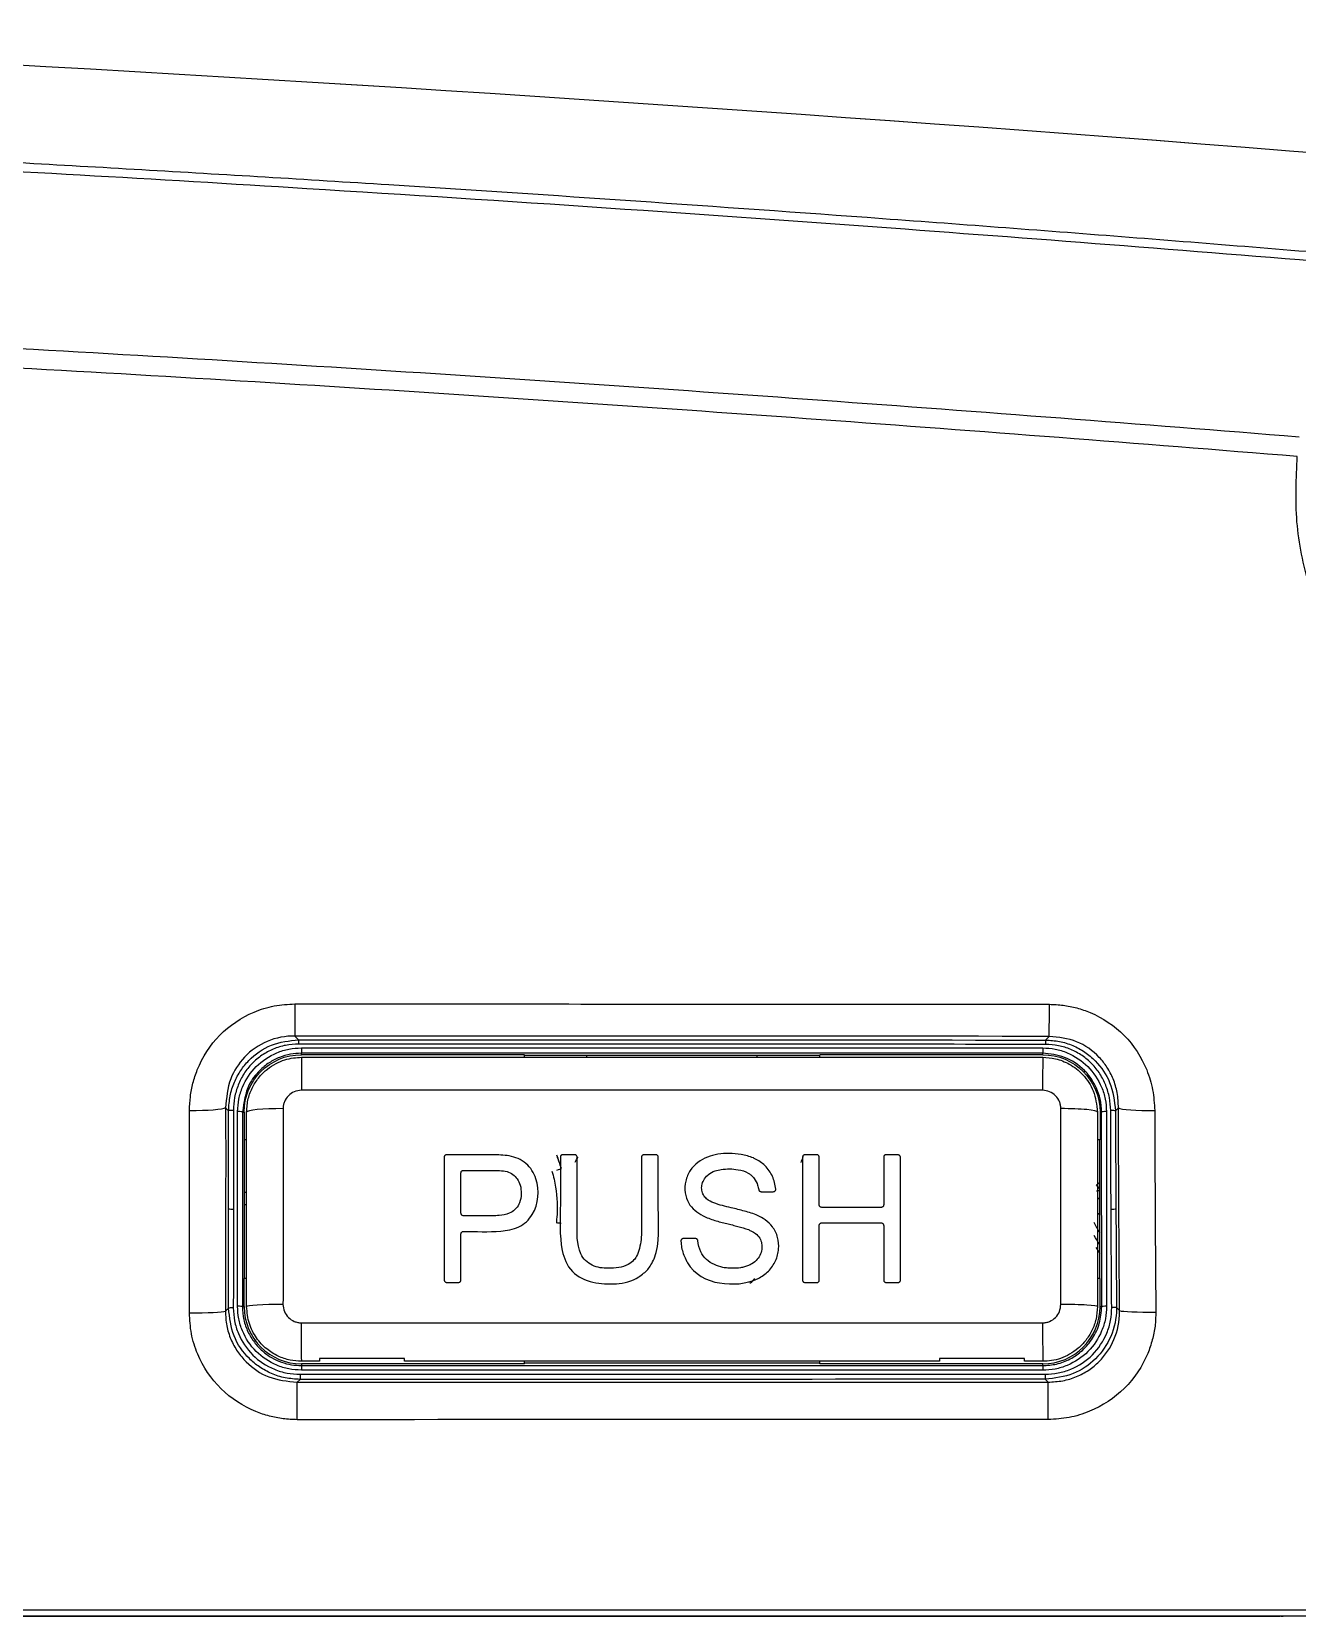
# Model space of a CAD drawing. Header units: millimetres. Extents: x -8699 to 14519, y -2727 to 7848.
# Drawn here: x 811.4 to 915.5, y 1182.9 to 1313.2 of the extents above; entities that cross this region are included whole.
import ezdxf

# ---------------------------------------------------------------- set-up
doc = ezdxf.new("R2010")
doc.units = ezdxf.units.MM
doc.layers.add('1', color=7, linetype='Continuous', true_color=0xffffff)

msp = doc.modelspace()

# ---------------------------------------------------------------- linework, layer by layer
at = {"layer": '1', "color": 8, "linetype": 'Continuous'}
for p, q in [((833.01, 1230.58), (833.31, 1230.28)), ((894.77, 1230.25), (895.07, 1230.55)), ((833.54, 1229.04), (833.54, 1229.17)), ((894.54, 1229.04), (894.54, 1229.17)), ((827.56, 1224.43), (827.31, 1224.68)), ((828.7, 1224.33), (828.83, 1224.33)), ((899.38, 1224.33), (899.25, 1224.33)), ((900.77, 1224.67), (900.52, 1224.42)), ((898.97, 1218.34), (899.19, 1218.5)), ((899.23, 1217.28), (899.04, 1217.14)), ((829.04, 1216.69), (828.85, 1216.69)), ((827.29, 1207.95), (827.55, 1208.2)), ((828.69, 1208.33), (828.83, 1208.33)), ((899.25, 1208.33), (899.39, 1208.33)), ((900.61, 1208.25), (900.86, 1208)), ((833.54, 1203.62), (833.54, 1203.48)), ((894.54, 1203.48), (894.54, 1203.62)), ((833.43, 1202.34), (833.19, 1202.11)), ((894.97, 1202.12), (894.73, 1202.35))]:
    msp.add_line(p, q, dxfattribs=at)
at = {"layer": '1', "color": 7, "linetype": 'Continuous'}
for p, q in [((851.89, 1229.04), (833.54, 1229.04)), ((851.89, 1228.83), (851.89, 1229.04)), ((857.04, 1228.98), (851.89, 1228.98)), ((857.04, 1228.83), (857.04, 1228.98)), ((871.04, 1228.97), (857.04, 1228.97)), ((871.04, 1228.83), (871.04, 1228.98)), ((876.19, 1228.98), (871.04, 1228.98)), ((894.54, 1229.04), (876.19, 1229.04)), ((876.19, 1228.83), (876.19, 1229.04)), ((828.83, 1224.33), (828.83, 1222.03)), ((899.25, 1224.33), (899.25, 1222.03)), ((829.04, 1222.03), (828.83, 1222.03)), ((828.85, 1210.63), (828.85, 1222.03)), ((899.25, 1222.03), (899.04, 1222.03)), ((899.23, 1210.63), (899.23, 1222.03)), ((828.85, 1217.75), (829.04, 1217.75)), ((899.04, 1215.89), (899.23, 1216.04)), ((899.04, 1215.89), (899.23, 1216.04)), ((828.83, 1208.33), (828.83, 1210.63)), ((829.04, 1210.63), (828.83, 1210.63)), ((899.25, 1210.63), (899.04, 1210.63)), ((899.25, 1208.33), (899.25, 1210.63)), ((851.89, 1203.62), (833.54, 1203.62)), ((851.89, 1203.62), (851.89, 1203.83)), ((876.19, 1203.68), (851.89, 1203.68)), ((876.19, 1203.62), (876.19, 1203.83)), ((894.54, 1203.62), (876.19, 1203.62)), ((913.84, 1182.86), (910.08, 1182.86))]:
    msp.add_line(p, q, dxfattribs=at)
at = {"layer": '1', "color": 7, "linetype": 'Continuous', "extrusion": (0, 0, -1)}
for centre, start, end in [((-833.54, 1224.33), 0, 90), ((-894.54, 1224.33), 90, 180)]:
    msp.add_arc(centre, 4.71, start, end, dxfattribs=at)
at = {"layer": '1', "color": 7, "linetype": 'Continuous', "extrusion": (-3.74928e-33, -6.12303e-17, -1)}
for start, end in [(25.9021, 29.0593), (219.9479, 223.6679)]:
    msp.add_arc((-864.04, 1216.33), 8.85, start, end, dxfattribs=at)
at = {"layer": '1', "color": 8, "linetype": 'Continuous', "extrusion": (-2.9526e-06, 6.12305e-17, 1)}
msp.add_arc((899.78, 1217.69, 0), 1, 123.8107, 126.5016, dxfattribs=at)
at = {"layer": '1', "color": 7, "linetype": 'Continuous', "extrusion": (-2.9526e-06, 6.12305e-17, 1)}
for start, end in [(270.1128, 300.6571), (270.1125, 300.6584)]:
    msp.add_arc((898.97, 1218.34, 0), 0.5, start, end, dxfattribs=at)
at = {"layer": '1', "color": 8, "linetype": 'Continuous', "extrusion": (2.32668e-06, 6.12302e-17, 1)}
msp.add_arc((920.59, 1226.89, 0), 24.75, 207.9677, 210.3199, dxfattribs=at)
msp.add_arc((920.59, 1226.89, 0), 24.75, 207.9677, 210.3199, dxfattribs=at)
at = {"layer": '1', "color": 7, "linetype": 'Continuous', "extrusion": (-2.32668e-06, -6.12302e-17, -1)}
msp.add_arc((-920.59, 1226.89, 0), 25.25, 327.7922, 329.7993, dxfattribs=at)
msp.add_arc((-920.59, 1226.89, 0), 25.25, 327.7922, 329.7993, dxfattribs=at)
at = {"layer": '1', "color": 7, "linetype": 'Continuous', "extrusion": (2.32668e-06, 6.12302e-17, 1)}
msp.add_arc((920.59, 1226.89, 0), 25.65, 212.2558, 213.5995, dxfattribs=at)
msp.add_arc((920.59, 1226.89, 0), 25.65, 212.2558, 213.5995, dxfattribs=at)
at = {"layer": '1', "color": 7, "linetype": 'Continuous'}
for centre, start, end in [((833.54, 1208.33), 180, 270), ((894.54, 1208.33), 270, 0)]:
    msp.add_arc(centre, 4.71, start, end, dxfattribs=at)
at = {"layer": '1', "color": 8, "linetype": 'Continuous'}
for centre, major_axis, ratio, start_param, end_param in [((833.01, 1233.55), (0, 3), 0.000244, 1.679619, 2.993233), ((895.07, 1233.52), (0, -3), 0.004282, 0.148354, 1.460038), ((833.31, 1229.88), (0, 0.4), 0.000008, 0.148352, 1.46726), ((894.77, 1229.85), (0, 0.4), 0.004261, 0.148354, 1.465531), ((833.54, 1229.57), (0, -0.4), 0.000044, 4.609476, 6.274459), ((894.54, 1229.57), (0, -0.4), 0.004169, 4.607718, 6.269991), ((833.54, 1225.83), (0, 3), 0.000319, 0, 1.475206), ((894.54, 1225.83), (0, 3), 0.004148, 0, 1.47374), ((824.34, 1224.72), (-3, -0.01), 0.090369, 1.570227, 2.993062), ((827.95, 1224.43), (-0.4, -0.001), 0.091844, 4.712103, 6.134634), ((828.3, 1224.33), (0.4, 0), 0.091678, 0.008764, 1.570812), ((832.04, 1224.33), (-3, 0), 0.092255, 4.712677, 6.283185), ((896.04, 1224.33), (-3, 0), 0.093684, 3.141593, 4.716542), ((899.78, 1224.33), (-0.4, 0), 0.093337, 4.716552, 6.27442), ((900.13, 1224.42), (0.4, 0.001), 0.093529, 0.148116, 1.574781), ((903.73, 1224.72), (-3, -0.01), 0.092249, 0.148098, 1.574826), ((854.55, 1219.58), (0.384, 0.112), 0.052956, 4.712699, 6.174235), ((899.19, 1218.5), (0.298, -0.402), 0.000002, 1.441622, 1.570795), ((898.97, 1218.34), (0.298, -0.402), 0.000002, 0.547471, 1.570795), ((854.91, 1215.21), (0.397, -0.047), 0.054424, 3.108449, 4.712348), ((827.94, 1208.2), (-0.4, 0.001), 0.058347, 4.713647, 6.135012), ((828.29, 1208.33), (0.4, 0), 0.058645, 0.008742, 1.571922), ((832.04, 1208.33), (-3, 0), 0.059037, 4.713703, 6.283185), ((896.04, 1208.33), (-3, 0), 0.058887, 3.141593, 4.716146), ((899.79, 1208.33), (-0.4, 0), 0.058547, 4.716171, 6.274444), ((900.21, 1208.24), (0.4, 0.003), 0.05836, 0.147716, 1.574139), ((824.33, 1207.99), (-3, 0.01), 0.056576, 1.571893, 2.993435), ((833.54, 1206.83), (0, 3), 0.001475, 1.514772, 3.141593), ((894.54, 1206.83), (0, 3), 0.003678, 1.515077, 3.141593), ((903.83, 1208.05), (-3, -0.03), 0.056618, 0.147701, 1.574152), ((833.54, 1203.08), (0, 0.4), 0.001647, 0.009672, 1.523029), ((894.54, 1203.08), (0, 0.4), 0.003514, 0.011983, 1.5236), ((833.19, 1199.14), (0, -3), 0.001803, 1.532836, 2.99324), ((833.43, 1202.74), (0, -0.4), 0.001654, 4.665379, 6.134742), ((894.73, 1202.75), (0, -0.4), 0.003487, 4.665949, 6.134832), ((894.97, 1199.16), (0, 3), 0.003302, 4.675335, 6.134832)]:
    msp.add_ellipse(centre, major_axis=major_axis, ratio=ratio, start_param=start_param, end_param=end_param, dxfattribs=at)
at = {"layer": '1', "color": 7, "linetype": 'Continuous'}
for points in [[(987.82, 1297.01), (910.01, 1304.38), (832.08, 1309.87), (753.99, 1313.17)], [(987.82, 1297.01), (910.03, 1304.38), (832.06, 1309.87), (753.99, 1313.17)], [(833.54, 1228.83), (853.87, 1228.83), (874.21, 1228.83), (894.54, 1228.83)], [(829.04, 1208.33), (829.04, 1213.67), (829.04, 1219), (829.04, 1224.33)], [(899.04, 1224.33), (899.04, 1219), (899.04, 1213.67), (899.04, 1208.33)], [(854.93, 1219.69), (854.82, 1220.06), (854.7, 1220.42), (854.55, 1220.77)], [(854.89, 1219.84), (854.81, 1220.09), (854.72, 1220.35), (854.62, 1220.59)], [(874.65, 1220.18), (874.71, 1220.34), (874.77, 1220.5), (874.84, 1220.66)], [(835.04, 1203.83), (834.54, 1203.83), (834.04, 1203.83), (833.54, 1203.83)], [(835.04, 1204.06), (835.04, 1203.91), (835.04, 1203.83), (835.04, 1203.83)], [(842.04, 1203.83), (842.04, 1203.83), (842.04, 1203.91), (842.04, 1204.06)], [(886.04, 1203.83), (871.37, 1203.83), (856.71, 1203.83), (842.04, 1203.83)], [(886.04, 1204.06), (886.04, 1203.91), (886.04, 1203.83), (886.04, 1203.83)], [(893.04, 1203.83), (893.04, 1203.83), (893.04, 1203.91), (893.04, 1204.06)], [(894.54, 1203.83), (894.04, 1203.83), (893.54, 1203.83), (893.04, 1203.83)], [(741.44, 1183.36), (846.6, 1183.41), (951.75, 1183.4), (1056.89, 1183.37)]]:
    msp.add_open_spline(points, degree=3, dxfattribs=at)
at = {"layer": '1', "color": 8, "linetype": 'Continuous'}
for points, knots in [([(759.42, 1304.93), (766.2, 1304.63), (779.76, 1304.02), (800.09, 1302.99), (820.41, 1301.85), (847.51, 1300.21), (874.59, 1298.34), (901.65, 1296.3), (915.17, 1295.2), (921.94, 1294.65)], [0, 0, 0, 0, 0.125001, 0.249997, 0.374992, 0.49999, 0.749992, 0.874995, 1, 1, 1, 1]), ([(921.68, 1293.91), (908.86, 1294.97), (879.65, 1297.26), (825.57, 1300.94), (784.27, 1303.1), (759.38, 1304.18)], [0, 0, 0, 0, 0.237223, 0.540651, 1, 1, 1, 1]), ([(758.69, 1289.68), (784.95, 1288.55), (811.12, 1287.17), (863.35, 1283.88), (889.45, 1281.98), (915.64, 1279.86)], [0, 0, 0, 0, 0.5, 0.5, 1, 1, 1, 1]), ([(915.48, 1278.24), (889.37, 1280.36), (863.24, 1282.27), (810.95, 1285.56), (784.79, 1286.92), (758.62, 1288.05)], [0, 0, 0, 0, 0.5, 0.5, 1, 1, 1, 1]), ([(940.32, 1248.15), (939.41, 1248.25), (937.6, 1248.46), (934.94, 1249.11), (932.35, 1250.02), (929.05, 1251.57), (925.23, 1254.1), (921.38, 1257.98), (918.36, 1262.52), (916.33, 1267.55), (915.23, 1272.86), (915.4, 1276.45), (915.48, 1278.24)], [0, 0, 0, 0, 0.062651, 0.124851, 0.187239, 0.250464, 0.375081, 0.500349, 0.6251, 0.750154, 0.875054, 1, 1, 1, 1]), ([(824.34, 1224.45), (824.35, 1224.83), (824.38, 1225.59), (824.6, 1226.72), (825.19, 1228.52), (826.66, 1230.82), (829.09, 1232.42), (831.29, 1233.13), (832.44, 1233.19), (833.01, 1233.22)], [0, 0, 0, 0, 0.083926, 0.167305, 0.251486, 0.499898, 0.748567, 0.874803, 1, 1, 1, 1]), ([(833.01, 1233.22), (843.46, 1233.22), (864.15, 1233.21), (884.85, 1233.2), (895.08, 1233.19)], [0, 0, 0, 0, 0.50521, 1, 1, 1, 1]), ([(895.08, 1233.19), (895.46, 1233.17), (896.22, 1233.14), (897.35, 1232.91), (899.14, 1232.29), (901.42, 1230.79), (902.97, 1228.34), (903.65, 1226.16), (903.71, 1225.02), (903.75, 1224.45)], [0, 0, 0, 0, 0.083696, 0.16701, 0.251439, 0.499784, 0.748385, 0.874426, 1, 1, 1, 1]), ([(833.01, 1230.58), (833.01, 1230.58), (832.24, 1230.59), (830.68, 1230.3), (828.8, 1228.98), (827.52, 1227.01), (827.38, 1225.49), (827.31, 1224.68)], [0, 0, 0, 0, 0.000078, 0.251799, 0.500063, 0.732434, 1, 1, 1, 1]), ([(900.77, 1224.67), (900.75, 1225.09), (900.71, 1225.9), (900.37, 1227.04), (899.86, 1228.01), (898.96, 1229.16), (897.38, 1230.31), (895.84, 1230.47), (895.07, 1230.55)], [0, 0, 0, 0, 0.139321, 0.269153, 0.389837, 0.5018, 0.749521, 1, 1, 1, 1]), ([(828.3, 1224.37), (828.32, 1224.71), (828.36, 1225.4), (828.78, 1226.71), (829.73, 1228.17), (831.19, 1229.13), (832.51, 1229.55), (833.2, 1229.59), (833.54, 1229.61)], [0, 0, 0, 0, 0.125127, 0.251476, 0.500241, 0.748793, 0.87507, 1, 1, 1, 1]), ([(894.77, 1229.89), (884.73, 1229.9), (864.24, 1229.92), (843.76, 1229.92), (833.31, 1229.92)], [0, 0, 0, 0, 0.490077, 1, 1, 1, 1]), ([(833.54, 1229.61), (843.83, 1229.61), (864.16, 1229.61), (884.5, 1229.61), (894.54, 1229.61)], [0, 0, 0, 0, 0.506158, 1, 1, 1, 1]), ([(894.54, 1229.61), (894.88, 1229.59), (895.57, 1229.55), (896.88, 1229.13), (898.35, 1228.17), (899.3, 1226.7), (899.72, 1225.4), (899.76, 1224.71), (899.78, 1224.37)], [0, 0, 0, 0, 0.125055, 0.251401, 0.500187, 0.74876, 0.874888, 1, 1, 1, 1]), ([(833.54, 1226.12), (833.34, 1226.09), (832.94, 1226.05), (832.45, 1225.7), (832.17, 1225.28), (832.05, 1224.9), (832.04, 1224.71), (832.04, 1224.61)], [0, 0, 0, 0, 0.250229, 0.499808, 0.749353, 0.874589, 1, 1, 1, 1]), ([(894.53, 1226.12), (884.51, 1226.12), (864.18, 1226.12), (843.85, 1226.12), (833.54, 1226.12)], [0, 0, 0, 0, 0.49267, 1, 1, 1, 1]), ([(896.03, 1224.61), (896.02, 1224.71), (896.01, 1224.91), (895.89, 1225.28), (895.62, 1225.7), (895.12, 1226.05), (894.72, 1226.1), (894.53, 1226.12)], [0, 0, 0, 0, 0.125411, 0.250647, 0.500193, 0.74977, 1, 1, 1, 1]), ([(824.33, 1207.82), (824.34, 1210.59), (824.35, 1216.14), (824.34, 1221.68), (824.34, 1224.45)], [0, 0, 0, 0, 0.500117, 1, 1, 1, 1]), ([(827.95, 1224.46), (827.95, 1223.11), (827.96, 1220.39), (827.96, 1217.68), (827.96, 1216.32)], [0, 0, 0, 0, 0.500374, 1, 1, 1, 1]), ([(828.29, 1208.35), (828.29, 1211.01), (828.29, 1216.35), (828.3, 1221.68), (828.3, 1224.37)], [0, 0, 0, 0, 0.496917, 1, 1, 1, 1]), ([(832.04, 1224.61), (832.04, 1221.92), (832.04, 1216.56), (832.04, 1211.18), (832.03, 1208.51)], [0, 0, 0, 0, 0.50176, 1, 1, 1, 1]), ([(896.03, 1208.51), (896.03, 1211.18), (896.03, 1216.56), (896.03, 1221.92), (896.03, 1224.61)], [0, 0, 0, 0, 0.498298, 1, 1, 1, 1]), ([(899.78, 1224.37), (899.78, 1221.69), (899.79, 1216.36), (899.79, 1211.01), (899.79, 1208.35)], [0, 0, 0, 0, 0.502146, 1, 1, 1, 1]), ([(900.16, 1216.32), (900.15, 1217.68), (900.14, 1220.39), (900.13, 1223.1), (900.13, 1224.46)], [0, 0, 0, 0, 0.499955, 1, 1, 1, 1]), ([(903.75, 1224.45), (903.76, 1221.7), (903.78, 1216.18), (903.82, 1210.65), (903.84, 1207.88)], [0, 0, 0, 0, 0.497824, 1, 1, 1, 1]), ([(827.96, 1216.32), (827.88, 1216.32), (827.68, 1216.33), (827.61, 1216.33), (827.56, 1216.33)], [0, 0, 0, 0, 0.423058, 1, 1, 1, 1]), ([(827.96, 1216.32), (827.96, 1214.97), (827.95, 1212.27), (827.95, 1209.57), (827.94, 1208.22)], [0, 0, 0, 0, 0.49989, 1, 1, 1, 1]), ([(900.56, 1216.33), (900.51, 1216.33), (900.44, 1216.33), (900.24, 1216.32), (900.16, 1216.32)], [0, 0, 0, 0, 0.570512, 1, 1, 1, 1]), ([(900.21, 1208.26), (900.2, 1209.61), (900.18, 1212.3), (900.17, 1214.98), (900.16, 1216.32)], [0, 0, 0, 0, 0.501544, 1, 1, 1, 1]), ([(833.54, 1203.1), (833.19, 1203.12), (832.5, 1203.16), (831.19, 1203.58), (829.72, 1204.54), (828.76, 1206.01), (828.35, 1207.32), (828.31, 1208.01), (828.29, 1208.35)], [0, 0, 0, 0, 0.124945, 0.251223, 0.499772, 0.748535, 0.874924, 1, 1, 1, 1]), ([(828.69, 1208.33), (828.71, 1207.97), (828.76, 1207.25), (829.11, 1206.26), (829.64, 1205.39), (830.3, 1204.67), (831.06, 1204.12), (831.88, 1203.74), (832.71, 1203.52), (833.27, 1203.49), (833.54, 1203.48)], [0, 0, 0, 0, 0.142911, 0.280702, 0.413374, 0.540926, 0.663361, 0.780681, 0.892893, 1, 1, 1, 1]), ([(832.03, 1208.51), (832.06, 1208.31), (832.1, 1207.92), (832.45, 1207.41), (832.86, 1207.13), (833.24, 1207.02), (833.44, 1207), (833.53, 1207)], [0, 0, 0, 0, 0.250269, 0.499886, 0.749398, 0.874608, 1, 1, 1, 1]), ([(894.53, 1207), (894.63, 1207), (894.82, 1207.01), (895.2, 1207.13), (895.61, 1207.41), (895.96, 1207.92), (896, 1208.31), (896.03, 1208.51)], [0, 0, 0, 0, 0.125392, 0.250602, 0.500113, 0.749731, 1, 1, 1, 1]), ([(899.79, 1208.35), (899.77, 1208.01), (899.73, 1207.32), (899.31, 1206), (898.36, 1204.53), (896.89, 1203.57), (895.57, 1203.15), (894.88, 1203.11), (894.54, 1203.09)], [0, 0, 0, 0, 0.125073, 0.251467, 0.500228, 0.748775, 0.874957, 1, 1, 1, 1]), ([(894.54, 1203.48), (894.92, 1203.5), (895.7, 1203.55), (896.82, 1203.99), (897.85, 1204.7), (898.69, 1205.71), (899.28, 1206.95), (899.35, 1207.86), (899.39, 1208.33)], [0, 0, 0, 0, 0.149482, 0.305821, 0.469032, 0.639127, 0.816115, 1, 1, 1, 1]), ([(894.73, 1202.77), (895.09, 1202.79), (895.81, 1202.83), (897.19, 1203.26), (898.73, 1204.26), (899.73, 1205.8), (900.16, 1207.18), (900.2, 1207.9), (900.21, 1208.26)], [0, 0, 0, 0, 0.125218, 0.251294, 0.499775, 0.748499, 0.87487, 1, 1, 1, 1]), ([(833.2, 1199.03), (832.81, 1199.04), (832.04, 1199.07), (830.9, 1199.31), (829.08, 1199.91), (826.76, 1201.41), (825.13, 1203.87), (824.43, 1206.08), (824.36, 1207.24), (824.33, 1207.82)], [0, 0, 0, 0, 0.083662, 0.167023, 0.25148, 0.499924, 0.748608, 0.874974, 1, 1, 1, 1]), ([(827.29, 1207.95), (827.31, 1207.55), (827.35, 1206.76), (827.71, 1205.63), (828.26, 1204.62), (829.22, 1203.47), (830.85, 1202.35), (832.39, 1202.19), (833.19, 1202.11)], [0, 0, 0, 0, 0.129921, 0.256625, 0.380375, 0.501453, 0.741079, 1, 1, 1, 1]), ([(833.53, 1207), (843.92, 1207), (864.25, 1207), (884.58, 1207), (894.53, 1207)], [0, 0, 0, 0, 0.510597, 1, 1, 1, 1]), ([(894.97, 1202.12), (895.38, 1202.14), (896.18, 1202.18), (897.32, 1202.54), (898.33, 1203.07), (899.48, 1204.02), (900.55, 1205.6), (900.87, 1207.16), (900.86, 1207.97), (900.86, 1208)], [0, 0, 0, 0, 0.13233, 0.259857, 0.382804, 0.50142, 0.73929, 0.989222, 1, 1, 1, 1]), ([(903.84, 1207.88), (903.83, 1207.49), (903.81, 1206.72), (903.57, 1205.58), (902.96, 1203.75), (901.43, 1201.44), (898.95, 1199.84), (896.72, 1199.14), (895.56, 1199.08), (894.98, 1199.04)], [0, 0, 0, 0, 0.083503, 0.166796, 0.251421, 0.499828, 0.748462, 0.874628, 1, 1, 1, 1]), ([(894.54, 1203.09), (884.58, 1203.09), (864.25, 1203.1), (843.92, 1203.1), (833.54, 1203.1)], [0, 0, 0, 0, 0.48959, 1, 1, 1, 1]), ([(833.43, 1202.76), (843.78, 1202.76), (864.22, 1202.76), (884.65, 1202.76), (894.73, 1202.77)], [0, 0, 0, 0, 0.506779, 1, 1, 1, 1]), ([(1055.26, 1182.86), (1054.93, 1182.86), (1054.6, 1182.86), (1052.93, 1182.86), (1051.6, 1182.86), (1044.93, 1182.86), (1039.6, 1182.86), (1012.93, 1182.86), (991.6, 1182.86), (904.96, 1182.86), (839.66, 1182.86), (774.02, 1182.86), (773.69, 1182.86), (772.02, 1182.86), (770.69, 1182.86), (764.02, 1182.86), (758.69, 1182.86), (748.29, 1182.86), (743.22, 1182.86), (738.16, 1182.86)], [0, 0, 0, 0, 0.003154, 0.003154, 0.015768, 0.015768, 0.066224, 0.066224, 0.268048, 0.268048, 0.885848, 0.885848, 0.889001, 0.889001, 0.901615, 0.901615, 0.952072, 0.952072, 1, 1, 1, 1]), ([(914.13, 1182.86), (914.15, 1182.86), (914.16, 1182.86), (914.24, 1182.86), (914.28, 1182.86), (914.32, 1182.86), (914.32, 1182.86), (914.33, 1182.86)], [0, 0, 0, 0, 0.167183, 0.167183, 0.790279, 0.790279, 1, 1, 1, 1])]:
    msp.add_open_spline(points, degree=3, knots=knots, dxfattribs=at)
at = {"layer": '1', "color": 7, "linetype": 'Continuous'}
for points, knots in [([(827.56, 1224.43), (827.58, 1224.84), (827.63, 1225.65), (827.99, 1226.77), (828.52, 1227.75), (829.45, 1228.89), (831.02, 1230.01), (832.55, 1230.19), (833.31, 1230.28)], [0, 0, 0, 0, 0.136468, 0.265432, 0.387055, 0.50153, 0.74901, 1, 1, 1, 1]), ([(894.77, 1230.25), (895.15, 1230.22), (895.92, 1230.18), (897.01, 1229.83), (898.02, 1229.29), (899.14, 1228.34), (900.25, 1226.74), (900.43, 1225.23), (900.52, 1224.42)], [0, 0, 0, 0, 0.126583, 0.252132, 0.37697, 0.501427, 0.735731, 1, 1, 1, 1]), ([(833.31, 1229.92), (832.96, 1229.9), (832.24, 1229.86), (831.22, 1229.53), (830.28, 1229.03), (829.46, 1228.34), (828.8, 1227.51), (828.32, 1226.56), (828.01, 1225.53), (827.97, 1224.82), (827.95, 1224.46)], [0, 0, 0, 0, 0.125624, 0.250629, 0.375242, 0.499664, 0.62412, 0.748903, 0.8742, 1, 1, 1, 1]), ([(833.54, 1229.17), (833.24, 1229.15), (832.63, 1229.12), (831.73, 1228.85), (830.86, 1228.4), (829.98, 1227.68), (828.98, 1226.38), (828.81, 1225.11), (828.7, 1224.33)], [0, 0, 0, 0, 0.118289, 0.241222, 0.368849, 0.50122, 0.692558, 1, 1, 1, 1]), ([(899.38, 1224.33), (899.36, 1224.7), (899.31, 1225.37), (899.01, 1226.25), (898.64, 1226.92), (898.29, 1227.4), (897.62, 1228.13), (896.42, 1228.96), (895.15, 1229.1), (894.54, 1229.17)], [0, 0, 0, 0, 0.144768, 0.267283, 0.367519, 0.445456, 0.501079, 0.760492, 1, 1, 1, 1]), ([(900.13, 1224.46), (900.1, 1224.81), (900.06, 1225.52), (899.75, 1226.54), (899.27, 1227.48), (898.61, 1228.31), (897.79, 1229), (896.86, 1229.5), (895.84, 1229.83), (895.13, 1229.87), (894.77, 1229.89)], [0, 0, 0, 0, 0.125685, 0.250708, 0.375275, 0.499799, 0.62445, 0.749211, 0.87431, 1, 1, 1, 1]), ([(829.04, 1224.33), (829.06, 1224.7), (829.12, 1225.42), (829.5, 1226.4), (830.05, 1227.22), (830.71, 1227.87), (831.43, 1228.33), (832.16, 1228.63), (832.86, 1228.8), (833.32, 1228.82), (833.54, 1228.83)], [0, 0, 0, 0, 0.157033, 0.304925, 0.443669, 0.573261, 0.693694, 0.804963, 0.907066, 1, 1, 1, 1]), ([(894.54, 1228.83), (894.89, 1228.81), (895.65, 1228.75), (896.81, 1228.29), (897.93, 1227.41), (898.84, 1226.05), (898.97, 1224.92), (899.04, 1224.33)], [0, 0, 0, 0, 0.148841, 0.32333, 0.523405, 0.748991, 1, 1, 1, 1]), ([(845.49, 1220.82), (845.47, 1220.82), (845.45, 1220.81), (845.41, 1220.8), (845.39, 1220.79), (845.35, 1220.76), (845.34, 1220.74), (845.31, 1220.7), (845.3, 1220.68), (845.29, 1220.65), (845.29, 1220.63), (845.29, 1220.62)], [0, 0, 0, 0, 0.213949, 0.213949, 0.427877, 0.427877, 0.642135, 0.642135, 0.857133, 0.857133, 1, 1, 1, 1]), ([(845.29, 1220.62), (845.29, 1218.93), (845.29, 1217.25), (845.29, 1214.69), (845.29, 1213.82), (845.29, 1212.13), (845.29, 1211.32), (845.29, 1210.51)], [0, 0, 0, 0, 0.499954, 0.499954, 0.759862, 0.759862, 1, 1, 1, 1]), ([(850.64, 1220.72), (850.19, 1220.79), (849.73, 1220.81), (848.81, 1220.82), (848.36, 1220.82), (847.1, 1220.82), (846.3, 1220.82), (845.49, 1220.82)], [0, 0, 0, 0, 0.266876, 0.266876, 0.5323, 0.5323, 1, 1, 1, 1]), ([(846.88, 1214.51), (847.9, 1214.51), (848.92, 1214.45), (850.45, 1214.58), (850.96, 1214.67), (851.89, 1215.1), (852.27, 1215.47), (853.06, 1216.78), (853.15, 1217.89), (852.68, 1219.32), (852.41, 1219.77), (851.63, 1220.43), (851.14, 1220.62), (850.64, 1220.72)], [0, 0, 0, 0, 0.25, 0.25, 0.375, 0.375, 0.5, 0.5, 0.75, 0.75, 0.875, 0.875, 1, 1, 1, 1]), ([(854.85, 1220.62), (854.85, 1219.34), (854.85, 1218.05), (854.85, 1215.49), (854.75, 1214.18), (855.14, 1212.32), (855.38, 1211.69), (856.29, 1210.76), (856.9, 1210.47), (858.16, 1210.19), (858.81, 1210.16), (860.1, 1210.26), (860.75, 1210.41), (861.3, 1210.77)], [0, 0, 0, 0, 0.25, 0.25, 0.5, 0.5, 0.625, 0.625, 0.75, 0.75, 0.875, 0.875, 1, 1, 1, 1]), ([(855.05, 1220.82), (855.03, 1220.82), (855, 1220.81), (854.96, 1220.8), (854.94, 1220.79), (854.91, 1220.76), (854.89, 1220.74), (854.87, 1220.7), (854.86, 1220.68), (854.85, 1220.65), (854.85, 1220.63), (854.85, 1220.62)], [0, 0, 0, 0, 0.213938, 0.213938, 0.427855, 0.427855, 0.642098, 0.642098, 0.857083, 0.857083, 1, 1, 1, 1]), ([(856.03, 1220.82), (855.87, 1220.82), (855.7, 1220.82), (855.42, 1220.82), (855.31, 1220.82), (855.15, 1220.82), (855.1, 1220.82), (855.05, 1220.82)], [0, 0, 0, 0, 0.500025, 0.500025, 0.85183, 0.85183, 1, 1, 1, 1]), ([(856.23, 1220.62), (856.23, 1220.64), (856.23, 1220.66), (856.21, 1220.7), (856.2, 1220.72), (856.17, 1220.76), (856.16, 1220.77), (856.12, 1220.8), (856.1, 1220.81), (856.06, 1220.81), (856.05, 1220.82), (856.03, 1220.82)], [0, 0, 0, 0, 0.215958, 0.215958, 0.431936, 0.431936, 0.647588, 0.647588, 0.862493, 0.862493, 1, 1, 1, 1]), ([(858.79, 1211.48), (858.34, 1211.47), (857.88, 1211.54), (857.08, 1211.93), (856.73, 1212.25), (856.16, 1213.47), (856.23, 1214.4), (856.23, 1217.07), (856.23, 1218.84), (856.23, 1220.62)], [0, 0, 0, 0, 0.125, 0.125, 0.25, 0.25, 0.5, 0.5, 1, 1, 1, 1]), ([(861.73, 1220.82), (861.71, 1220.82), (861.68, 1220.81), (861.64, 1220.8), (861.62, 1220.79), (861.59, 1220.76), (861.57, 1220.74), (861.55, 1220.7), (861.54, 1220.68), (861.53, 1220.65), (861.53, 1220.63), (861.53, 1220.62)], [0, 0, 0, 0, 0.213929, 0.213929, 0.427839, 0.427839, 0.64207, 0.64207, 0.857045, 0.857045, 1, 1, 1, 1]), ([(861.53, 1220.62), (861.53, 1219.68), (861.53, 1218.75), (861.53, 1217.31), (861.53, 1216.81), (861.53, 1215.81), (861.53, 1215.31), (861.53, 1214.81)], [0, 0, 0, 0, 0.482746, 0.482746, 0.741372, 0.741372, 1, 1, 1, 1]), ([(862.71, 1220.82), (862.55, 1220.82), (862.38, 1220.82), (862.1, 1220.82), (861.99, 1220.82), (861.83, 1220.82), (861.78, 1220.82), (861.73, 1220.82)], [0, 0, 0, 0, 0.500029, 0.500029, 0.851834, 0.851834, 1, 1, 1, 1]), ([(862.56, 1212.27), (863.08, 1213.6), (862.91, 1215.02), (862.91, 1217.82), (862.91, 1219.22), (862.91, 1220.62)], [0, 0, 0, 0, 0.5, 0.5, 1, 1, 1, 1]), ([(862.91, 1220.62), (862.91, 1220.64), (862.91, 1220.66), (862.89, 1220.7), (862.88, 1220.72), (862.85, 1220.76), (862.84, 1220.77), (862.8, 1220.8), (862.78, 1220.81), (862.74, 1220.81), (862.73, 1220.82), (862.71, 1220.82)], [0, 0, 0, 0, 0.215966, 0.215966, 0.431952, 0.431952, 0.647615, 0.647615, 0.862531, 0.862531, 1, 1, 1, 1]), ([(868.72, 1220.93), (868.11, 1220.93), (867.51, 1220.83), (866.39, 1220.4), (865.87, 1220.04), (865.54, 1219.53)], [0, 0, 0, 0, 0.5, 0.5, 1, 1, 1, 1]), ([(870.73, 1220.55), (870.57, 1220.61), (870.41, 1220.67), (870.07, 1220.77), (869.9, 1220.81), (869.4, 1220.9), (869.06, 1220.92), (868.72, 1220.93)], [0, 0, 0, 0, 0.25269, 0.25269, 0.506164, 0.506164, 1, 1, 1, 1]), ([(872.57, 1218), (872.53, 1218.36), (872.44, 1218.71), (872.15, 1219.36), (871.94, 1219.67), (871.44, 1220.15), (871.16, 1220.34), (870.82, 1220.51), (870.78, 1220.53), (870.73, 1220.55)], [0, 0, 0, 0, 0.326665, 0.326665, 0.654927, 0.654927, 0.957745, 0.957745, 1, 1, 1, 1]), ([(874.97, 1220.81), (874.95, 1220.81), (874.92, 1220.81), (874.88, 1220.8), (874.86, 1220.78), (874.83, 1220.76), (874.81, 1220.74), (874.79, 1220.7), (874.78, 1220.68), (874.77, 1220.64), (874.77, 1220.63), (874.77, 1220.61)], [0, 0, 0, 0, 0.213918, 0.213918, 0.427817, 0.427817, 0.642031, 0.642031, 0.856986, 0.856986, 1, 1, 1, 1]), ([(874.77, 1220.61), (874.77, 1218.93), (874.77, 1217.25), (874.77, 1213.88), (874.77, 1212.2), (874.77, 1210.51)], [0, 0, 0, 0, 0.499971, 0.499971, 1, 1, 1, 1]), ([(875.95, 1220.81), (875.79, 1220.81), (875.62, 1220.81), (875.35, 1220.81), (875.23, 1220.81), (875.07, 1220.81), (875.02, 1220.81), (874.97, 1220.81)], [0, 0, 0, 0, 0.500035, 0.500035, 0.85184, 0.85184, 1, 1, 1, 1]), ([(876.15, 1220.61), (876.15, 1220.64), (876.15, 1220.66), (876.13, 1220.7), (876.12, 1220.72), (876.09, 1220.76), (876.08, 1220.77), (876.04, 1220.8), (876.02, 1220.8), (875.98, 1220.81), (875.97, 1220.81), (875.95, 1220.81)], [0, 0, 0, 0, 0.215976, 0.215976, 0.431972, 0.431972, 0.647651, 0.647651, 0.862587, 0.862587, 1, 1, 1, 1]), ([(876.15, 1216.69), (876.15, 1217.35), (876.15, 1218), (876.15, 1219.31), (876.15, 1219.96), (876.15, 1220.61)], [0, 0, 0, 0, 0.499996, 0.499996, 1, 1, 1, 1]), ([(881.65, 1220.81), (881.63, 1220.81), (881.6, 1220.81), (881.56, 1220.79), (881.54, 1220.78), (881.51, 1220.76), (881.49, 1220.74), (881.47, 1220.7), (881.46, 1220.68), (881.45, 1220.64), (881.45, 1220.63), (881.45, 1220.61)], [0, 0, 0, 0, 0.213915, 0.213915, 0.427811, 0.427811, 0.642019, 0.642019, 0.856965, 0.856965, 1, 1, 1, 1]), ([(881.45, 1220.61), (881.45, 1219.96), (881.45, 1219.31), (881.45, 1218), (881.45, 1217.35), (881.45, 1216.69)], [0, 0, 0, 0, 0.499996, 0.499996, 1, 1, 1, 1]), ([(882.63, 1220.81), (882.47, 1220.81), (882.3, 1220.81), (882.03, 1220.81), (881.91, 1220.81), (881.75, 1220.81), (881.7, 1220.81), (881.65, 1220.81)], [0, 0, 0, 0, 0.500038, 0.500038, 0.851843, 0.851843, 1, 1, 1, 1]), ([(882.83, 1220.61), (882.83, 1220.64), (882.83, 1220.66), (882.81, 1220.7), (882.8, 1220.72), (882.77, 1220.76), (882.76, 1220.77), (882.72, 1220.79), (882.7, 1220.8), (882.66, 1220.81), (882.65, 1220.81), (882.63, 1220.81)], [0, 0, 0, 0, 0.215979, 0.215979, 0.431977, 0.431977, 0.647662, 0.647662, 0.862606, 0.862606, 1, 1, 1, 1]), ([(882.83, 1210.51), (882.83, 1212.19), (882.83, 1213.88), (882.83, 1217.25), (882.83, 1218.93), (882.83, 1220.61)], [0, 0, 0, 0, 0.499971, 0.499971, 1, 1, 1, 1]), ([(846.67, 1216), (846.67, 1216.24), (846.67, 1216.49), (846.67, 1217.2), (846.67, 1217.67), (846.67, 1218.53), (846.67, 1218.93), (846.67, 1219.33)], [0, 0, 0, 0, 0.220031, 0.220031, 0.640006, 0.640006, 1, 1, 1, 1]), ([(846.67, 1219.33), (846.67, 1219.36), (846.68, 1219.38), (846.69, 1219.42), (846.71, 1219.44), (846.73, 1219.48), (846.75, 1219.49), (846.79, 1219.51), (846.81, 1219.52), (846.85, 1219.53), (846.86, 1219.53), (846.88, 1219.53)], [0, 0, 0, 0, 0.215854, 0.215854, 0.431731, 0.431731, 0.647263, 0.647263, 0.862083, 0.862083, 1, 1, 1, 1]), ([(846.88, 1219.53), (847.02, 1219.53), (847.17, 1219.53), (847.63, 1219.53), (847.95, 1219.53), (848.59, 1219.53), (848.91, 1219.53), (849.23, 1219.53)], [0, 0, 0, 0, 0.186268, 0.186268, 0.593134, 0.593134, 1, 1, 1, 1]), ([(849.23, 1219.53), (849.33, 1219.53), (849.44, 1219.53), (849.65, 1219.52), (849.75, 1219.52), (850.06, 1219.5), (850.27, 1219.49), (850.47, 1219.44)], [0, 0, 0, 0, 0.252179, 0.252179, 0.50438, 0.50438, 1, 1, 1, 1]), ([(850.47, 1219.44), (850.63, 1219.39), (850.8, 1219.3), (851.08, 1219.1), (851.2, 1218.97), (851.41, 1218.67), (851.49, 1218.5), (851.61, 1218.09), (851.63, 1217.85), (851.62, 1217.36), (851.58, 1217.1), (851.42, 1216.7), (851.33, 1216.55), (851.18, 1216.38), (851.15, 1216.34), (851.11, 1216.31)], [0, 0, 0, 0, 0.139623, 0.139623, 0.278929, 0.278929, 0.427081, 0.427081, 0.619531, 0.619531, 0.821131, 0.821131, 0.961326, 0.961326, 1, 1, 1, 1]), ([(854.16, 1219.46), (854.29, 1219.03), (854.57, 1217.78), (854.63, 1216.35), (854.53, 1215.39), (854.52, 1215.26)], [0, 0, 0, 0, 0.31854, 0.908461, 1, 1, 1, 1]), ([(865.54, 1219.53), (865.37, 1219.26), (865.24, 1218.96), (865.09, 1218.34), (865.08, 1218.01), (865.16, 1217.4), (865.26, 1217.11), (865.54, 1216.62), (865.71, 1216.42), (866.11, 1216.07), (866.35, 1215.92), (866.59, 1215.8)], [0, 0, 0, 0, 0.216675, 0.216675, 0.434671, 0.434671, 0.638906, 0.638906, 0.816767, 0.816767, 1, 1, 1, 1]), ([(866.88, 1217.19), (866.78, 1217.28), (866.69, 1217.39), (866.56, 1217.63), (866.51, 1217.76), (866.47, 1218.03), (866.47, 1218.16), (866.51, 1218.45), (866.57, 1218.6), (866.72, 1218.88), (866.84, 1219.02), (866.99, 1219.16), (867.01, 1219.17), (867.03, 1219.19)], [0, 0, 0, 0, 0.180267, 0.180267, 0.361613, 0.361613, 0.534309, 0.534309, 0.737419, 0.737419, 0.967757, 0.967757, 1, 1, 1, 1]), ([(867.03, 1219.19), (867.19, 1219.32), (867.38, 1219.42), (867.74, 1219.54), (867.92, 1219.57), (868.31, 1219.63), (868.54, 1219.65), (868.77, 1219.65)], [0, 0, 0, 0, 0.344408, 0.344408, 0.630217, 0.630217, 1, 1, 1, 1]), ([(868.77, 1219.65), (869, 1219.65), (869.24, 1219.63), (869.47, 1219.59), (869.77, 1219.54), (870.06, 1219.45), (870.31, 1219.3), (870.38, 1219.26), (870.45, 1219.22), (870.51, 1219.17)], [0, 0, 0, 0, 0.385579, 0.385579, 0.385579, 0.871938, 0.871938, 0.871938, 1, 1, 1, 1]), ([(870.51, 1219.17), (870.62, 1219.08), (870.71, 1218.98), (870.92, 1218.7), (871.02, 1218.51), (871.12, 1218.19), (871.15, 1218.07), (871.18, 1217.95)], [0, 0, 0, 0, 0.287207, 0.287207, 0.732968, 0.732968, 1, 1, 1, 1]), ([(871.08, 1215.82), (870.73, 1215.97), (870.36, 1216.08), (869.63, 1216.28), (869.27, 1216.37), (868.42, 1216.57), (867.94, 1216.68), (867.27, 1216.94), (867.05, 1217.03), (866.88, 1217.19)], [0, 0, 0, 0, 0.25736, 0.25736, 0.513119, 0.513119, 0.845941, 0.845941, 1, 1, 1, 1]), ([(871.18, 1217.95), (871.18, 1217.92), (871.19, 1217.9), (871.21, 1217.86), (871.22, 1217.85), (871.26, 1217.82), (871.28, 1217.8), (871.32, 1217.79), (871.34, 1217.78), (871.37, 1217.78), (871.37, 1217.78), (871.37, 1217.78)], [0, 0, 0, 0, 0.242385, 0.242385, 0.484799, 0.484799, 0.726762, 0.726762, 0.967965, 0.967965, 1, 1, 1, 1]), ([(871.37, 1217.78), (871.43, 1217.78), (871.49, 1217.78), (871.72, 1217.78), (871.89, 1217.78), (872.17, 1217.78), (872.27, 1217.78), (872.37, 1217.78)], [0, 0, 0, 0, 0.173535, 0.173535, 0.694113, 0.694113, 1, 1, 1, 1]), ([(872.37, 1217.78), (872.39, 1217.78), (872.41, 1217.78), (872.46, 1217.8), (872.48, 1217.81), (872.51, 1217.84), (872.53, 1217.86), (872.55, 1217.89), (872.56, 1217.91), (872.57, 1217.96), (872.57, 1217.98), (872.57, 1218)], [0, 0, 0, 0, 0.201672, 0.201672, 0.403327, 0.403327, 0.605235, 0.605235, 0.807738, 0.807738, 1, 1, 1, 1]), ([(846.88, 1215.8), (846.85, 1215.8), (846.83, 1215.8), (846.79, 1215.82), (846.77, 1215.83), (846.73, 1215.86), (846.72, 1215.87), (846.69, 1215.91), (846.69, 1215.93), (846.68, 1215.97), (846.67, 1215.98), (846.67, 1216)], [0, 0, 0, 0, 0.214222, 0.214222, 0.428426, 0.428426, 0.642913, 0.642913, 0.857984, 0.857984, 1, 1, 1, 1]), ([(851.11, 1216.31), (850.97, 1216.18), (850.81, 1216.07), (850.38, 1215.9), (850.1, 1215.85), (849.63, 1215.8), (849.45, 1215.8), (849.26, 1215.8)], [0, 0, 0, 0, 0.289469, 0.289469, 0.715285, 0.715285, 1, 1, 1, 1]), ([(876.35, 1216.49), (876.33, 1216.49), (876.31, 1216.5), (876.26, 1216.51), (876.24, 1216.52), (876.21, 1216.55), (876.19, 1216.57), (876.17, 1216.61), (876.16, 1216.63), (876.15, 1216.66), (876.15, 1216.68), (876.15, 1216.69)], [0, 0, 0, 0, 0.214203, 0.214203, 0.428386, 0.428386, 0.642878, 0.642878, 0.857989, 0.857989, 1, 1, 1, 1]), ([(881.25, 1216.49), (880.43, 1216.49), (879.62, 1216.49), (877.98, 1216.49), (877.17, 1216.49), (876.35, 1216.49)], [0, 0, 0, 0, 0.5, 0.5, 1, 1, 1, 1]), ([(881.45, 1216.69), (881.45, 1216.67), (881.45, 1216.65), (881.43, 1216.6), (881.42, 1216.58), (881.39, 1216.55), (881.37, 1216.53), (881.34, 1216.51), (881.31, 1216.5), (881.28, 1216.49), (881.26, 1216.49), (881.25, 1216.49)], [0, 0, 0, 0, 0.215684, 0.215684, 0.431388, 0.431388, 0.646769, 0.646769, 0.861526, 0.861526, 1, 1, 1, 1]), ([(849.26, 1215.8), (848.83, 1215.8), (848.4, 1215.8), (847.75, 1215.8), (847.54, 1215.8), (847.17, 1215.8), (847.02, 1215.8), (846.88, 1215.8)], [0, 0, 0, 0, 0.541919, 0.541919, 0.812879, 0.812879, 1, 1, 1, 1]), ([(861.53, 1214.81), (861.53, 1214.3), (861.5, 1213.79), (861.35, 1213.06), (861.29, 1212.82), (861.11, 1212.43), (861.01, 1212.27), (860.75, 1212), (860.6, 1211.88), (860.19, 1211.67), (859.92, 1211.59), (859.37, 1211.49), (859.08, 1211.48), (858.79, 1211.48)], [0, 0, 0, 0, 0.302393, 0.302393, 0.444885, 0.444885, 0.555903, 0.555903, 0.667078, 0.667078, 0.828751, 0.828751, 1, 1, 1, 1]), ([(866.59, 1215.8), (866.74, 1215.71), (866.9, 1215.65), (867.22, 1215.53), (867.39, 1215.47), (867.88, 1215.32), (868.21, 1215.23), (868.54, 1215.15)], [0, 0, 0, 0, 0.251478, 0.251478, 0.502099, 0.502099, 1, 1, 1, 1]), ([(868.54, 1215.15), (868.69, 1215.12), (868.85, 1215.08), (869.15, 1215), (869.3, 1214.96), (869.74, 1214.84), (870.04, 1214.77), (870.32, 1214.66)], [0, 0, 0, 0, 0.253168, 0.253168, 0.506338, 0.506338, 1, 1, 1, 1]), ([(870.32, 1214.66), (870.41, 1214.62), (870.49, 1214.58), (870.65, 1214.5), (870.73, 1214.46), (870.96, 1214.31), (871.09, 1214.2), (871.19, 1214.06)], [0, 0, 0, 0, 0.25578, 0.25578, 0.511851, 0.511851, 1, 1, 1, 1]), ([(871.12, 1210.64), (871.43, 1210.79), (871.72, 1211), (872.21, 1211.49), (872.41, 1211.78), (872.7, 1212.4), (872.78, 1212.74), (872.83, 1213.39), (872.8, 1213.71), (872.64, 1214.33), (872.49, 1214.63), (872.3, 1214.89), (872.13, 1215.11), (871.92, 1215.3), (871.5, 1215.6), (871.29, 1215.71), (871.08, 1215.82)], [0, 0, 0, 0, 0.159014, 0.159014, 0.318581, 0.318581, 0.472065, 0.472065, 0.617219, 0.617219, 0.765629, 0.765629, 0.765629, 0.892638, 0.892638, 1, 1, 1, 1]), ([(876.15, 1215.01), (876.15, 1215.03), (876.16, 1215.05), (876.17, 1215.1), (876.18, 1215.12), (876.21, 1215.15), (876.23, 1215.17), (876.27, 1215.19), (876.29, 1215.2), (876.32, 1215.21), (876.34, 1215.21), (876.35, 1215.21)], [0, 0, 0, 0, 0.21562, 0.21562, 0.431259, 0.431259, 0.64661, 0.64661, 0.861387, 0.861387, 1, 1, 1, 1]), ([(876.15, 1210.51), (876.15, 1210.92), (876.15, 1211.33), (876.15, 1212.14), (876.15, 1212.55), (876.15, 1213.64), (876.15, 1214.33), (876.15, 1215.01)], [0, 0, 0, 0, 0.272252, 0.272252, 0.544505, 0.544505, 1, 1, 1, 1]), ([(876.35, 1215.21), (877.17, 1215.21), (877.98, 1215.21), (879.62, 1215.21), (880.43, 1215.21), (881.25, 1215.21)], [0, 0, 0, 0, 0.5, 0.5, 1, 1, 1, 1]), ([(881.25, 1215.21), (881.27, 1215.21), (881.29, 1215.2), (881.34, 1215.19), (881.36, 1215.18), (881.39, 1215.15), (881.41, 1215.13), (881.43, 1215.1), (881.44, 1215.07), (881.45, 1215.04), (881.45, 1215.02), (881.45, 1215.01)], [0, 0, 0, 0, 0.214263, 0.214263, 0.428507, 0.428507, 0.643043, 0.643043, 0.858152, 0.858152, 1, 1, 1, 1]), ([(881.45, 1215.01), (881.45, 1214.26), (881.45, 1213.51), (881.45, 1212.01), (881.45, 1211.26), (881.45, 1210.51)], [0, 0, 0, 0, 0.499994, 0.499994, 1, 1, 1, 1]), ([(846.67, 1214.31), (846.67, 1214.33), (846.68, 1214.36), (846.69, 1214.4), (846.71, 1214.42), (846.73, 1214.45), (846.75, 1214.47), (846.79, 1214.49), (846.81, 1214.5), (846.85, 1214.51), (846.86, 1214.51), (846.88, 1214.51)], [0, 0, 0, 0, 0.215662, 0.215662, 0.431341, 0.431341, 0.646755, 0.646755, 0.861627, 0.861627, 1, 1, 1, 1]), ([(846.67, 1210.51), (846.67, 1210.8), (846.67, 1211.08), (846.67, 1211.71), (846.67, 1212.06), (846.67, 1213.05), (846.67, 1213.68), (846.67, 1214.31)], [0, 0, 0, 0, 0.223727, 0.223727, 0.500095, 0.500095, 1, 1, 1, 1]), ([(864.97, 1213.93), (864.95, 1213.93), (864.92, 1213.92), (864.88, 1213.91), (864.86, 1213.9), (864.83, 1213.87), (864.81, 1213.85), (864.79, 1213.82), (864.78, 1213.79), (864.77, 1213.75), (864.77, 1213.73), (864.77, 1213.71)], [0, 0, 0, 0, 0.203267, 0.203267, 0.406522, 0.406522, 0.609983, 0.609983, 0.813926, 0.813926, 1, 1, 1, 1]), ([(864.77, 1213.71), (864.78, 1213.53), (864.8, 1213.36), (864.83, 1213.18), (864.89, 1212.85), (865.02, 1212.52), (865.21, 1212.12), (865.26, 1212.03), (865.31, 1211.94)], [0, 0, 0, 0, 0.28294, 0.28294, 0.28294, 0.831189, 0.831189, 1, 1, 1, 1]), ([(865.96, 1213.93), (865.79, 1213.93), (865.61, 1213.93), (865.33, 1213.93), (865.21, 1213.93), (865.05, 1213.93), (865.01, 1213.93), (864.97, 1213.93)], [0, 0, 0, 0, 0.520389, 0.520389, 0.869527, 0.869527, 1, 1, 1, 1]), ([(866.16, 1213.76), (866.15, 1213.78), (866.15, 1213.8), (866.12, 1213.84), (866.11, 1213.86), (866.08, 1213.89), (866.06, 1213.9), (866.02, 1213.92), (865.99, 1213.93), (865.97, 1213.93), (865.96, 1213.93), (865.96, 1213.93)], [0, 0, 0, 0, 0.23734, 0.23734, 0.474701, 0.474701, 0.711733, 0.711733, 0.94817, 0.94817, 1, 1, 1, 1]), ([(867.52, 1211.78), (867.28, 1211.89), (867.06, 1212.03), (866.68, 1212.38), (866.52, 1212.6), (866.28, 1213.12), (866.2, 1213.44), (866.16, 1213.76)], [0, 0, 0, 0, 0.307012, 0.307012, 0.617967, 0.617967, 1, 1, 1, 1]), ([(871.19, 1214.06), (871.28, 1213.93), (871.35, 1213.78), (871.42, 1213.48), (871.44, 1213.32), (871.42, 1212.99), (871.38, 1212.82), (871.25, 1212.5), (871.16, 1212.35), (870.92, 1212.08), (870.78, 1211.95), (870.52, 1211.8), (870.42, 1211.75), (870.32, 1211.71)], [0, 0, 0, 0, 0.163616, 0.163616, 0.326294, 0.326294, 0.509234, 0.509234, 0.688573, 0.688573, 0.884668, 0.884668, 1, 1, 1, 1]), ([(861.3, 1210.77), (861.43, 1210.87), (861.57, 1210.96), (861.7, 1211.07), (861.94, 1211.26), (862.15, 1211.49), (862.3, 1211.76), (862.4, 1211.92), (862.48, 1212.1), (862.56, 1212.27)], [0, 0, 0, 0, 0.252912, 0.252912, 0.252912, 0.713273, 0.713273, 0.713273, 1, 1, 1, 1]), ([(865.31, 1211.94), (865.87, 1211), (866.89, 1210.44), (869.01, 1210.1), (870.13, 1210.17), (871.12, 1210.64)], [0, 0, 0, 0, 0.5, 0.5, 1, 1, 1, 1]), ([(869.01, 1211.48), (868.88, 1211.48), (868.75, 1211.49), (868.49, 1211.51), (868.36, 1211.52), (867.98, 1211.6), (867.75, 1211.69), (867.52, 1211.78)], [0, 0, 0, 0, 0.253511, 0.253511, 0.507764, 0.507764, 1, 1, 1, 1]), ([(870.32, 1211.71), (870.21, 1211.67), (870.11, 1211.63), (869.89, 1211.57), (869.78, 1211.54), (869.45, 1211.49), (869.23, 1211.48), (869.01, 1211.48)], [0, 0, 0, 0, 0.250765, 0.250765, 0.501558, 0.501558, 1, 1, 1, 1]), ([(845.29, 1210.51), (845.29, 1210.49), (845.3, 1210.47), (845.31, 1210.43), (845.32, 1210.41), (845.35, 1210.37), (845.37, 1210.35), (845.41, 1210.33), (845.43, 1210.32), (845.46, 1210.31), (845.48, 1210.31), (845.49, 1210.31)], [0, 0, 0, 0, 0.215498, 0.215498, 0.431008, 0.431008, 0.646335, 0.646335, 0.86125, 0.86125, 1, 1, 1, 1]), ([(845.49, 1210.31), (845.54, 1210.31), (845.59, 1210.31), (845.81, 1210.31), (845.98, 1210.31), (846.26, 1210.31), (846.37, 1210.31), (846.48, 1210.31)], [0, 0, 0, 0, 0.148199, 0.148199, 0.675923, 0.675923, 1, 1, 1, 1]), ([(846.48, 1210.31), (846.5, 1210.31), (846.52, 1210.32), (846.56, 1210.33), (846.58, 1210.34), (846.62, 1210.37), (846.63, 1210.39), (846.66, 1210.43), (846.67, 1210.45), (846.67, 1210.48), (846.67, 1210.5), (846.67, 1210.51)], [0, 0, 0, 0, 0.214377, 0.214377, 0.428744, 0.428744, 0.643285, 0.643285, 0.858232, 0.858232, 1, 1, 1, 1]), ([(874.77, 1210.51), (874.77, 1210.49), (874.77, 1210.46), (874.79, 1210.42), (874.8, 1210.4), (874.83, 1210.37), (874.84, 1210.35), (874.88, 1210.33), (874.9, 1210.32), (874.94, 1210.31), (874.95, 1210.31), (874.97, 1210.31)], [0, 0, 0, 0, 0.215515, 0.215515, 0.431042, 0.431042, 0.646394, 0.646394, 0.861339, 0.861339, 1, 1, 1, 1]), ([(874.97, 1210.31), (875.02, 1210.31), (875.07, 1210.31), (875.29, 1210.31), (875.46, 1210.31), (875.74, 1210.31), (875.85, 1210.31), (875.95, 1210.31)], [0, 0, 0, 0, 0.148213, 0.148213, 0.675936, 0.675936, 1, 1, 1, 1]), ([(875.95, 1210.31), (875.97, 1210.31), (876, 1210.31), (876.04, 1210.33), (876.06, 1210.34), (876.09, 1210.37), (876.11, 1210.38), (876.13, 1210.42), (876.14, 1210.44), (876.15, 1210.48), (876.15, 1210.49), (876.15, 1210.51)], [0, 0, 0, 0, 0.214362, 0.214362, 0.428713, 0.428713, 0.643229, 0.643229, 0.858147, 0.858147, 1, 1, 1, 1]), ([(881.45, 1210.51), (881.45, 1210.49), (881.45, 1210.46), (881.47, 1210.42), (881.48, 1210.4), (881.51, 1210.37), (881.52, 1210.35), (881.56, 1210.33), (881.58, 1210.32), (881.62, 1210.31), (881.63, 1210.31), (881.65, 1210.31)], [0, 0, 0, 0, 0.215516, 0.215516, 0.431042, 0.431042, 0.646397, 0.646397, 0.861347, 0.861347, 1, 1, 1, 1]), ([(881.65, 1210.31), (881.7, 1210.31), (881.75, 1210.31), (881.97, 1210.31), (882.14, 1210.31), (882.42, 1210.31), (882.53, 1210.31), (882.63, 1210.31)], [0, 0, 0, 0, 0.148216, 0.148216, 0.675939, 0.675939, 1, 1, 1, 1]), ([(882.63, 1210.31), (882.65, 1210.31), (882.68, 1210.31), (882.72, 1210.33), (882.74, 1210.34), (882.77, 1210.37), (882.79, 1210.38), (882.81, 1210.42), (882.82, 1210.44), (882.83, 1210.48), (882.83, 1210.49), (882.83, 1210.51)], [0, 0, 0, 0, 0.214362, 0.214362, 0.428713, 0.428713, 0.643227, 0.643227, 0.85814, 0.85814, 1, 1, 1, 1]), ([(833.43, 1202.34), (833.02, 1202.37), (832.22, 1202.42), (831.09, 1202.79), (830.09, 1203.33), (828.94, 1204.28), (827.81, 1205.89), (827.64, 1207.42), (827.55, 1208.2)], [0, 0, 0, 0, 0.133155, 0.261064, 0.383805, 0.501469, 0.746464, 1, 1, 1, 1]), ([(827.94, 1208.22), (827.96, 1207.86), (828, 1207.14), (828.44, 1205.77), (829.43, 1204.24), (830.97, 1203.25), (832.35, 1202.82), (833.07, 1202.78), (833.43, 1202.76)], [0, 0, 0, 0, 0.125046, 0.251264, 0.499747, 0.748451, 0.87479, 1, 1, 1, 1]), ([(833.54, 1203.83), (833.23, 1203.85), (832.57, 1203.89), (831.59, 1204.23), (830.63, 1204.83), (829.79, 1205.74), (829.17, 1206.94), (829.08, 1207.85), (829.04, 1208.33)], [0, 0, 0, 0, 0.131843, 0.277638, 0.43737, 0.611021, 0.798572, 1, 1, 1, 1]), ([(899.04, 1208.33), (899.02, 1207.98), (898.97, 1207.3), (898.62, 1206.36), (898.11, 1205.54), (897.48, 1204.89), (896.77, 1204.39), (896.03, 1204.06), (895.28, 1203.86), (894.78, 1203.84), (894.54, 1203.83)], [0, 0, 0, 0, 0.147636, 0.28881, 0.423519, 0.551761, 0.673532, 0.78883, 0.897653, 1, 1, 1, 1]), ([(900.61, 1208.25), (900.61, 1208.21), (900.61, 1207.41), (900.28, 1205.84), (898.98, 1203.96), (897.05, 1202.63), (895.53, 1202.45), (894.73, 1202.35)], [0, 0, 0, 0, 0.010783, 0.262743, 0.505611, 0.743214, 1, 1, 1, 1]), ([(842.04, 1204.06), (840.04, 1204.06), (838.04, 1204.06), (835.71, 1204.06), (835.37, 1204.06), (835.04, 1204.06)], [0, 0, 0, 0, 0.857141, 0.857141, 1, 1, 1, 1]), ([(893.04, 1204.06), (891.04, 1204.06), (889.04, 1204.06), (886.71, 1204.06), (886.37, 1204.06), (886.04, 1204.06)], [0, 0, 0, 0, 0.857133, 0.857133, 1, 1, 1, 1]), ([(1056.89, 1182.86), (1044.32, 1182.86), (1031.75, 1182.86), (1004.9, 1182.86), (990.62, 1182.86), (970.5, 1182.86), (964.67, 1182.86), (937.28, 1182.86), (915.73, 1182.86), (843.27, 1182.86), (792.35, 1182.86), (741.44, 1182.86)], [0, 0, 0, 0, 0.11954, 0.11954, 0.255382, 0.255382, 0.310858, 0.310858, 0.515792, 0.515792, 1, 1, 1, 1]), ([(774.36, 1182.86), (791.64, 1182.86), (808.92, 1182.86), (855.25, 1182.86), (884.29, 1182.86), (913.33, 1182.86)], [0, 0, 0, 0, 0.373097, 0.373097, 1, 1, 1, 1]), ([(913.33, 1182.86), (913.44, 1182.86), (913.56, 1182.86), (913.77, 1182.86), (913.87, 1182.86), (913.98, 1182.86), (914.01, 1182.86), (914.03, 1182.86)], [0, 0, 0, 0, 0.43565, 0.43565, 0.871376, 0.871376, 1, 1, 1, 1])]:
    msp.add_open_spline(points, degree=3, knots=knots, dxfattribs=at)
at = {"layer": '1', "color": 8, "linetype": 'Continuous'}
for points in [[(895.07, 1230.55), (874.38, 1230.57), (853.7, 1230.58), (833.01, 1230.58)], [(833.31, 1230.28), (853.8, 1230.28), (874.28, 1230.26), (894.77, 1230.25)], [(894.54, 1229.17), (874.21, 1229.17), (853.87, 1229.17), (833.54, 1229.17)], [(827.31, 1224.68), (827.32, 1219.11), (827.31, 1213.54), (827.29, 1207.95)], [(827.56, 1216.33), (827.56, 1219.03), (827.56, 1221.73), (827.56, 1224.43)], [(828.7, 1224.33), (828.69, 1219), (828.69, 1213.67), (828.69, 1208.33)], [(899.39, 1208.33), (899.39, 1213.67), (899.38, 1219), (899.38, 1224.33)], [(900.52, 1224.42), (900.53, 1221.73), (900.54, 1219.03), (900.56, 1216.33)], [(900.86, 1208), (900.81, 1213.56), (900.78, 1219.12), (900.77, 1224.67)], [(827.55, 1208.2), (827.56, 1210.91), (827.56, 1213.62), (827.56, 1216.33)], [(900.56, 1216.33), (900.57, 1213.64), (900.59, 1210.94), (900.61, 1208.25)], [(833.54, 1203.48), (853.87, 1203.48), (874.21, 1203.48), (894.54, 1203.48)], [(833.19, 1202.11), (853.78, 1202.11), (874.38, 1202.12), (894.97, 1202.12)], [(894.73, 1202.35), (874.3, 1202.35), (853.86, 1202.34), (833.43, 1202.34)], [(894.98, 1199.04), (874.38, 1199.04), (853.79, 1199.03), (833.2, 1199.03)]]:
    msp.add_open_spline(points, degree=3, dxfattribs=at)

doc.saveas('drawing.dxf')
